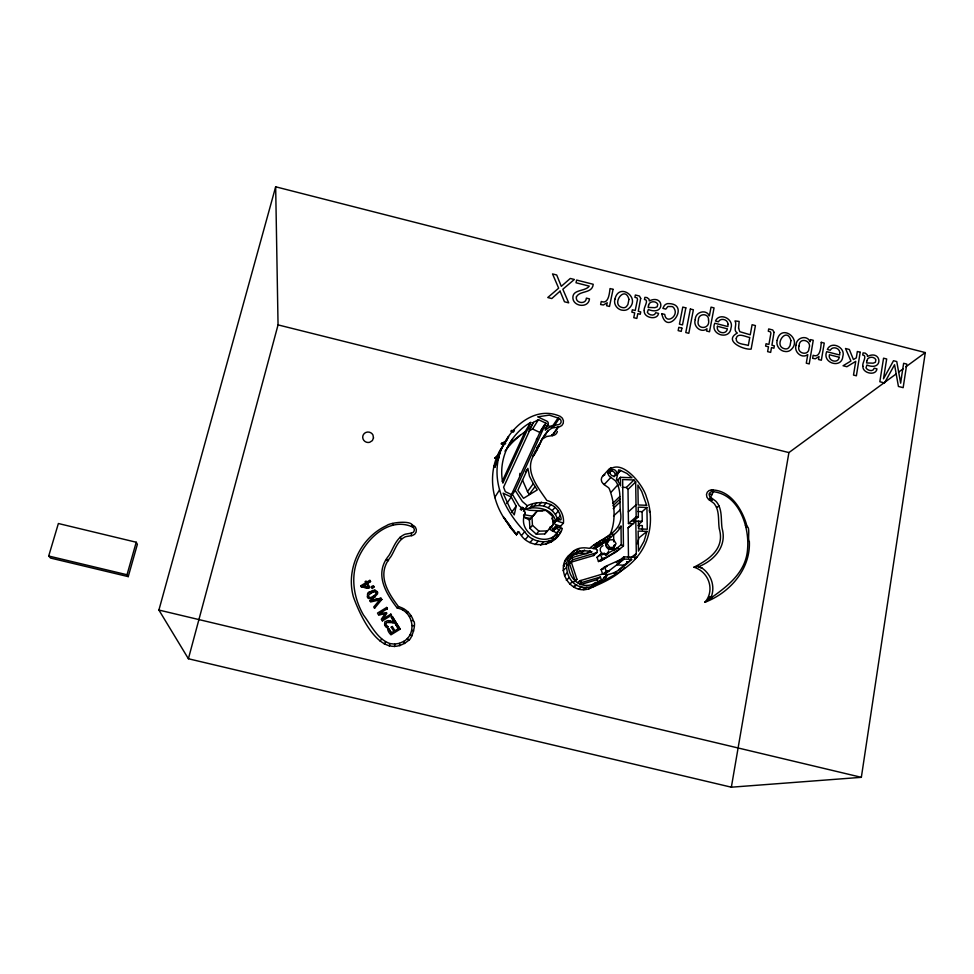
<?xml version="1.0" encoding="UTF-8"?>
<svg xmlns="http://www.w3.org/2000/svg" width="974" height="974" viewBox="0 0 974 974"><rect width="100%" height="100%" fill="white"/><g stroke="black" fill="none" stroke-linecap="round" stroke-linejoin="round"><path stroke-width="1.46" d="M554.413 535.773C562.351 532.133 547.51 531.378 554.036 529.284M556.471 532.863L559.344 529.734L555.679 528.176L555.679 526.325L562.327 528.419C556.3 548.119 528.018 550.627 518.984 531.755L516.427 534.714L513.578 530.416M558.321 535.396C549.178 545.428 531.658 542.993 524.706 531.646C507.357 513.371 493.696 488.461 497.714 462.504C501.513 435.159 531.256 403.212 560.33 416.434A5.868 5.564 32.3 0 1 559.551 426.795L552.794 427.903A9.107 8.656 33.1 0 0 551.576 428.365C542.676 433.345 540.546 444.741 535.408 452.849C522.697 469.419 537.563 486.757 546.84 500.453C556.726 502.937 564.567 512.799 563.435 523.135L558.406 521.455A4.566 4.383 39.9 0 1 557.359 520.554C555.655 519.166 558.406 517.267 559.259 519.227C562.047 521.601 561.109 517.864 560.354 515.648C555.85 501.22 538.914 500.125 527.287 505.737L522.368 501.464L515.209 490.421L545.927 423.179L538.452 419.66L533.362 422.399L529.04 429.376M563.435 523.135L560.561 526.228L555.594 524.56A4.529 4.346 40 0 1 554.547 523.683L554.109 522.161L555.63 521.601M605.791 574.904L605.816 573.321L609.42 570.521L606.254 571.458L602.687 574.246L601.141 569.607L604.696 566.771L620.085 559.831L620.426 562.022L605.816 573.321L603.649 573.966L607.228 571.178M404.685 643.583L403.686 641.416C417.615 633.477 412.915 610.588 397.258 608.093C385.193 592.533 374.065 573.321 388.943 555.484C393.374 548.374 395.882 538.719 403.93 534.738A10.787 10.568 23.3 0 1 405.391 534.166L411.953 533.009A3.385 3.299 22.7 0 0 412.55 526.922C414.437 519.556 390.172 522.393 386.654 525.583C360.514 537.587 345.612 569.157 353.416 596.94C360.587 616.919 381.686 662.88 408.776 640.247C411.905 639.407 418.382 618.088 411.418 620.864M591.888 586.494C560.829 595.017 556.592 541.8 589.501 548.386C601.019 538.074 624.054 532.668 620.548 512.774C619.135 502.499 621.911 490.543 615.897 481.448A8.62 8.182 40.1 0 0 615.044 480.511L609.724 476.554A5.552 5.26 39.2 0 1 607.886 472.767L607.739 471.635C620.426 455.759 643.522 484.979 646.48 497.142C654.017 517.048 650.851 540.789 636.911 557.14C624.444 572.602 605.073 578.653 588.917 588.771C569.072 595.491 553.415 566.028 570.849 553.841M560.367 528.931L560.561 526.228M377.595 593.203C378.667 591.352 373.334 588.539 370.534 591.693C364.41 591.802 369.828 601.579 367.222 596.733M519.58 475.775L519.921 473.315M861.345 777.325L925.3 352.564L275.666 186.801L158.908 610.053L188.396 658.753L731.352 787.199L861.345 777.325L158.908 610.053M399.851 645.75L399.377 643.351L403.686 641.416M609.882 472.341L611.782 469.845A3.324 3.153 39.2 0 1 616.311 471.672A3.324 3.153 39.2 0 1 614.326 475.884A3.324 3.153 39.2 0 1 610.138 473.327L609.882 472.341L607.739 471.635M731.352 787.199L788.916 452.581L896.08 373.992M710.131 596.502L708.232 599.74L711.848 597.269L711.239 596.928A23.997 22.67 51.2 0 0 702.315 568.256L698.589 566.698C714.392 560.464 727.298 546.183 722.038 528.152C720.845 519.592 722.465 509.572 716.815 502.316A10.824 10.142 45.6 0 0 715.744 501.135L710.387 497.142A3.312 3.105 44.8 0 1 709.303 494.049L709.559 493.27A3.312 3.105 44.8 0 1 712.201 491.627C738.28 493.465 749.469 525.85 747.606 548.423C746.303 574.417 723.828 588.88 704.859 602.297A21.696 20.491 51.2 0 0 693.963 567.197C709.486 559.307 725.082 548.508 719.238 528.59C718.008 520.518 719.749 511.009 714.526 504.069A8.62 8.084 45.7 0 0 713.674 503.132L708.354 499.175A5.552 5.187 44.8 0 1 711.385 489.959C729.794 489.727 741.421 508.197 746.327 523.854M646.992 531.39L644.009 541.276L638.445 551.138L638.153 531.061L646.992 531.39L639.017 537.794L637.325 543.821M413.341 620.548C411.138 613.766 405.464 608.446 398.561 606.656C387.104 591.827 376.402 573.844 390.72 556.897C394.994 550.225 397.185 540.96 404.721 537.088A8.632 8.462 23.3 0 1 405.89 536.625L411.43 535.651L411.259 533.107M516.183 506.09L514.26 514.881L510.388 509.171L503.108 493.173L511.265 497.008L516.183 506.09L511.52 512.482M399.377 643.351L394.701 644.094L389.977 643.595L389.308 646.042M188.396 658.753L278.053 324.89L275.666 186.801M394.604 646.59L394.701 644.094M128.239 576.632L127.022 574.757L136.226 542.238L58.379 523.513L48.7 556.02L50.526 558.053L128.239 576.632L137.371 544.356L136.226 542.238M360.709 585.824L365.725 582.805L365.08 581.636L366.066 581.04L366.699 582.208L369.864 580.224L370.558 581.49L367.429 583.377L369.913 587.383L368.622 588.162L361.403 586.945L360.709 585.824L361.427 586.859L368.622 588.162M559.088 519.118L558.711 520.469L557.274 520.408M362.876 586.129L366.48 583.876L368.342 587.03L362.876 586.129L366.443 583.974M367.429 583.377L370.558 581.49M368.342 587.03L362.9 586.031M368.562 593.129L370.534 591.693M374.101 587.188L372.324 588.333C369.256 583.95 376.67 588.369 373.164 585.824M533.362 422.399L503.595 487.195L505.323 491.675L512.981 495.279L519.142 505.689L524.499 510.352L525.169 513.237C515.49 533.74 549.239 550.529 559.307 529.832M370.424 597.537C361.804 597.841 378.996 588.247 371.301 592.935M368.598 596.855L369.864 597.573M372.324 588.333L371.447 586.786M377.583 593.836L374.15 597.5L375.27 596.685M369.852 600.727L380.956 598.231L381.759 599.534L380.956 598.231L369.852 600.727L370.619 601.956L379.75 599.874M500.612 449.964L494.841 467.398L499.528 451.839L508.672 436.863M374.613 590.134L375.367 590.232M374.32 591.486L375.355 591.559L373.675 591.729M368.696 598.511L370.936 598.888L374.174 597.415M372.969 598.146L371.898 598.608M373.371 596.258L376.22 593.811L375.355 591.559M376.305 592.849L375.769 591.827M377.084 591.717L377.486 592.375M574.21 585.824L573.82 587.2L576.803 584.85M379.787 599.789L373.736 606.997L374.576 608.214M517.924 531.524L516.585 534.738C512.507 530.38 510.559 528.261 508.745 524.036M618.904 528.042L621.01 526.179C615.483 537.404 601.835 540.521 593.178 548.532L590.634 547.692M412.014 525.01L411.393 526.484C387.335 516.719 363.521 541.544 356.484 562.838C350.774 580.248 354.499 599.424 363.497 615.044C371.179 625.162 377.267 639.102 389.977 643.595M556.848 526.216L553.147 531.39M378.545 614.777L384.998 613.876L378.545 614.777L377.51 613.084L386.678 607.447L387.384 608.738L386.678 607.447M511.058 495.486L539.876 432.456L545.927 423.179M548.045 424.177L545.294 430.228L550.493 426.32A11.432 10.86 33.1 0 1 552.014 425.735L558.82 424.591A3.494 3.324 32.3 0 0 559.283 418.418L549.324 415.131L537.685 416.823L546.852 421.145A2.35 2.228 31.6 0 1 548.045 424.177L545.002 428.803M502.207 481.412L525.071 431.713L530.769 422.412C509.865 433.978 497.787 459.643 502.864 483.092L530.769 422.412M628.498 557.98L628.096 527.786L635.827 521.163L636.29 553.549L634.561 557.238L623.884 556.86L616.384 562.741M385.034 613.79L381.321 619.257L382.38 620.828M386.349 612.646L379.519 613.535L387.421 608.653M385.302 621.729C384.56 620.499 384.426 627.037 384.998 625.612M388.48 560.513L386.861 559.453M614.119 547.412L616.055 543.553L613.62 539.791L609.225 539.876L605.828 544.977L608.263 548.739L612.634 548.642L614.119 547.412L609.736 547.498L608.263 548.739M390.817 614.119L391.475 615.337L390.817 614.119L382.916 619.001L386.848 613.291L386.386 612.561M605.828 544.977L609.225 539.876M612.634 548.642L614.57 544.807A4.48 4.273 45.2 0 1 610.868 549.251A4.48 4.273 45.2 0 1 605.95 545.744A4.48 4.273 45.2 0 1 608.799 540.692M390.27 620.962C382.916 619.598 398.476 622.69 392.364 621.461M385.972 626.781L387.007 627.621L385.473 626.136M394.129 621.936L391.39 617.37L394.178 621.862M392.437 616.725L395.894 622.435L392.437 616.725L391.353 617.443M711.093 497.641L709.535 500.015M388.297 626.684L387.007 627.621M510.461 527.689L503.448 517.182C489.934 495.705 487.852 466.022 503.521 445.094M400.156 629.155L390.976 634.841C386.033 630.227 387.153 624.078 391.341 632.881L393.849 631.347L391.244 627.146L392.327 626.489L394.884 630.762L398.317 628.607L395.529 624.103L396.601 623.445L400.156 629.155L396.564 623.518M403.455 608.64L402.639 610.15M385.534 641.903L384.328 644.131M391.207 627.219L392.279 626.562M391.304 632.954L388.516 628.449M505.262 444.047L501.281 443.827L506.529 440.711M498.7 457.658L494.719 458.352L500.319 453.287M513.517 432.115L511.131 431.141L514.394 429.96M506.48 439.968L508.379 436.681M398.317 628.607L395.481 624.176M493.988 466.388L495.766 463.356M496.837 461.542L498.651 458.425M506.979 448.296L512.263 439.359M521.236 510.315L522.794 507.746L522.186 507.211L520.201 509.378M523.403 511.301L527.287 505.737M600.946 582.452L604.075 577.375L607.703 574.599C617.151 573.004 624.858 565.736 631.651 559.332L624.224 559.076L616.7 564.908L623.969 565.163L631.651 559.332M604.55 579.725L607.703 574.599M604.063 483.664L603.71 484.346L608.287 487.524A8.437 8.023 40.3 0 1 609.127 488.437C614.862 502.377 616.298 521.407 609.773 535.14M528.845 431.032L532.583 429.01L538.452 419.66M499.504 489.995L494.804 497.312A4.663 0.828 -15.6 0 0 495.328 497.714M540.789 430.471L544.576 424.64M548.24 430.471L540.826 440.942M536.771 447.918L541.544 440.796M537.149 447.894L540.314 443.17M535.018 451.692L538.963 445.824M552.55 426.149L558.078 417.943M533.155 455.333L537.076 449.525M533.082 456.307L535.408 452.849M553.731 426.612L559.283 418.418M525.449 471.915L527.068 469.553M541.994 439.189A4.602 1.388 49.2 0 0 542.542 438.994L545.805 436.924A8.912 8.486 33.2 0 1 546.986 436.474L552.161 435.585L558.065 427.002M558.54 426.941L552.161 435.585M512.117 494.877L515.209 490.421M506.711 503.582L511.265 497.008M593.178 548.532L594.384 547.863L597.537 550.188A2.715 2.593 45.4 0 0 597.099 552.148L593.75 555.533L569.595 562.631L568.901 560.561L572.091 557.615L591.985 551.783C551.893 542.555 568.609 603.734 601.36 579.834L600.374 577.01L580.431 582.927L579.737 580.808L604.635 573.43L606.254 575.001L605.633 577.132L604.075 577.375M413.341 525.522L413.39 525.436A5.564 5.43 22.7 0 1 412.404 535.505L411.43 535.651M555.058 538.829L558.139 534.446M503.193 444.984L506.833 439.822M504.97 451.157L513.529 440.394L525.071 431.713M380.018 641.014L381.686 639.114M535.091 486.562L529.235 494.439L527.494 491.602L533.302 483.652L529.43 476.152L527.884 468.36L517.851 490.348L523.537 498.311L537.246 489.922L533.302 483.652M523.513 515.38L525.169 513.237M532.449 504.715L529.905 507.99L524.779 509.012L522.794 507.746M555.704 521.358C552.855 509.475 540.375 507.235 529.905 507.99L534.056 506.176L536.65 502.876M711.337 499.881L712.031 498.98L710.837 498.152L712.286 499.869L711.337 499.881L712.286 499.869M534.056 506.176L538.829 505.482L541.471 502.17M533.375 515.234L529.381 519.97L529.905 528.383L536.26 534.166L544.722 533.947L553.049 524.791L552.526 516.281L546.11 510.449L537.587 510.668L531.926 516.804L532.461 525.303L529.905 528.383M524.73 514.796L532.79 516.269L535.371 513.067M710.679 596.697L708.232 599.74L712.055 597.78M537.587 510.668L532.79 516.269M536.357 439.371L537.392 438.093M538.829 505.482L543.662 506.03L546.353 502.73M521.845 535.128L524.706 531.646M374.54 608.3L381.759 599.534M397.258 608.093L398.561 606.656M543.662 506.03L548.24 507.783L550.98 504.508M570.204 583.438L569.62 584.193L572.517 581.782M525.412 539.389L528.322 535.956M560.354 515.648L557.518 518.813L555.399 514.406L552.246 510.644L555.022 507.393M536.26 534.166L538.89 531.147L547.437 530.927L544.722 533.947M529.941 542.628L532.9 539.243M555.399 514.406L558.224 511.192M554.109 522.161L557.554 518.424M554.023 522.441L557.846 518.351M554.023 522.746L556.836 519.617M509.548 445.021L520.116 435.244M556.909 519.921L554.096 523.038L551.783 518.205M535.116 544.624L538.147 541.252M553.049 524.791L549.251 528.992L552.879 531.22L555.679 528.176M552.514 529.844L555.947 526.179M552.441 530.136L555.229 527.08M552.441 530.44L555.229 527.384M552.514 530.733L555.314 527.689M602.589 476.189L608.981 469.212M552.672 531L555.46 527.957M540.594 545.221L543.687 541.873M545.976 544.405L549.129 541.045M554.669 535.749L556.544 533.764M604.233 484.468L610.905 477.394M559.782 532.717L561.426 530.976M550.919 542.226L554.121 538.841M616.518 474.91L620.694 470.503L626.927 473.449L631.98 477.771L620.438 477.297L617.297 480.535M610.954 537.003L605.767 541.605L594.883 548.618L601.895 542.421M406.475 612.914L407.789 611.648M623.969 565.163L618.782 569.96M624.906 567.513C615.008 577.679 601.725 583.243 588.917 588.771A4.444 1.071 73 0 1 588.637 588.82M617.942 484.748L611.355 491.931M626.319 487.487L633.952 479.999L635.681 481.96L636.18 516.817L628.449 523.549L628.011 489.411L626.319 487.487L622.167 487.329M612.889 503.241L619.756 496.545M628.011 489.411L635.681 481.96M613.036 505.774L619.914 499.126M613.182 508.586L620.061 502M572.87 552.38L574.733 550.639M567.964 557.992L565.237 560.537A4.444 1.084 27.1 0 0 565.346 561.207M613.547 516.013L620.438 509.585M576.523 551.223L579.347 548.581M570.374 557.347L572.505 555.375M570.447 557.396L575.951 552.526M704.859 602.297C729.733 592.91 750.686 569.169 749.347 541.483C747.18 539.34 751.1 525.047 745.816 526.593M566.284 562.789L563.569 565.285A4.444 0.937 11.9 0 0 564.591 566.308M572.724 555.521L576.778 553.707L580.054 550.7M567.209 564.969L571.397 562.436L576.949 579.311L573.698 582.026M569.595 562.631L572.785 559.721L597.208 552.538M576.778 553.707L581.198 553.037L584.522 550.018M565.906 567.915L563.203 570.362A4.444 0.718 -3.1 0 0 563.374 570.727M628.303 511.861L636.01 504.885M709.157 499.747L713.394 491.76A2.204 0.609 -85.1 0 0 712.785 490.117M593.787 545.659L597.025 542.774M596.332 544.417L600.69 540.533M590.086 550.627L586.701 553.646L581.198 553.037M604.489 538.805L606.619 536.918M594.384 547.863L597.878 544.758M607.033 537.149L609.176 535.25L610.467 537.076L603.515 543.175M594.043 548.861L600.021 543.565M566.88 573.016L564.518 575.622M598.097 546.645L604.939 540.607L603.722 538.732L603.539 541.41L602.322 539.523M600.958 544.843L607.861 538.78M637.824 511.496L642.11 511.667L646.919 507.478L647.272 529.223L638.542 528.894L638.433 521.26M633.66 520.98L638.36 516.902L638.226 507.137L646.919 507.478M569.145 577.752L566.296 580.224L566.868 579.956M631.566 525.193L628.096 527.786M597.05 557.311L600.544 554.34L604.282 553.329L605.365 554.803L617.479 547.765L619.659 549.068L601.019 560.768L598.462 561.523L597.05 557.311L600.824 554.267M494.719 458.352L498.871 454.858M642.11 511.667L642.256 521.309L639.114 523.951L639.163 526.788M602.516 554.827L604.282 553.329M598.462 561.523L601.969 558.601L604.562 557.834M614.716 550.042L621.229 544.661L621.01 526.179M551.893 538.257L553.731 536.747M577.545 582.61L579.737 580.808M633.952 479.999L622.642 479.537L623.445 545.976L615.958 552.088L601.019 560.768M605.524 567.416L607.313 565.991M581.685 586.725L578.812 589.002A4.444 0.706 -76.6 0 1 578.495 588.783M586.823 587.285L583.913 589.562A4.444 0.925 88.3 0 1 583.195 588.759M620.414 560.927L624.212 557.968L623.884 556.86M614.253 573.491L616.518 571.726M579.956 584.753L596.867 579.737L600.374 577.01M592.095 585.057L595.552 582.379M597.659 582.221L599.996 580.431M630.738 557.798L636.29 553.549M593.495 586.701L596.514 584.4M634.476 558.979L636.911 557.14M617.175 473.157L620.694 470.503L618.66 469.858L616.518 479.001A10.811 10.264 40.1 0 1 617.589 480.182L620.535 485.843L620.438 477.297M392.291 523.476L393.082 525.083M898.515 372.214L903.385 368.635M905.82 366.845L925.3 352.564M610.868 467.849L609.407 468.871L610.844 470.564M557.067 520.189L558.93 518.85M716.596 507.344L719.202 506.09M693.963 567.197L698.346 566.418M395.931 622.362L394.616 623.226L392.802 622.751M382.344 620.913L391.524 615.251M709.888 500.271L711.665 499.467L710.545 498.651M409.47 616.579L411.15 615.738M605.402 555.679L607.8 554.291M373.407 596.173L371.021 597.464M501.281 443.827L504.909 442.026M385.826 621.351L387.993 620.621M601.141 569.607L603.746 568.84M576.949 579.311L574.867 579.932L569.315 563.045M745.414 525.327L746.839 525.083L747.204 526.617M495.121 457.67L499.102 456.964M511.131 431.141L513.968 430.691M698.163 566.527L702.315 568.256M412.197 625.515L414.218 625.758M636.18 516.817L638.36 516.902M631.505 520.895L642.256 521.309M628.449 523.549L633.782 523.744M638.019 525.436L642.329 525.595L642.39 530.112M556.239 528.432L557.481 527.774L557.116 526.386M501.683 443.109L505.676 443.328M607.886 472.767L610.101 472.914M392.839 622.678L386.702 622.483L385.826 624.371L387.774 626.526M48.7 556.02L127.022 574.757M386.422 559.867L388.443 560.574M709.328 493.94L712.177 494.646M278.053 324.89L788.916 452.581M411.746 630.202L413.707 631.018M524 516.975L525.704 517.511A29.086 27.917 35.2 0 0 530.806 518.412L529.381 519.97L524.024 517.145M594.091 544.576L596.66 545.428M542.628 510.9L529.613 510.279L524.779 509.012M411.393 526.484L412.55 526.922M511.545 430.398L513.943 431.385M547.583 425.394L551.759 427.318M532.583 429.01L539.876 432.456M616.408 479.403L618.441 480.535M553.743 529.199L550.213 526.703L550.273 527.871M410.091 634.61L411.856 635.949M621.229 544.661L623.445 545.976M710.253 499.126L711.069 499.699M603.868 484.2L603.076 483.64A5.43 5.162 39.4 0 1 604.891 474.788M548.24 507.783L552.246 510.644M532.461 525.303L538.89 531.147M407.339 638.433L408.776 640.247M512.592 529.686L503.85 517.304M515.088 532.924L503.448 517.182M400.192 537.088L401.471 539.146M611.66 533.472L613.011 535.262M557.286 518.558L557.992 519.519M607.289 543.723L609.736 547.498M527.494 491.602L522.429 479.853M610.783 467.873L611.782 469.845M596.867 579.737L597.829 582.525M600.544 554.34L601.969 558.601M604.696 566.771L606.254 571.458M580.881 580.467L581.588 582.586M572.091 557.615L572.785 559.721M593.75 555.533L593.629 555.143A2.679 2.569 45.6 0 1 593.604 554.462M516.086 533.302L516.427 534.714M515.879 533.448L516.11 534.397M649.232 510.096L649.695 512.324M624.212 557.968L624.224 559.076M613.62 534.215L613.705 541.763M613.754 546.28L613.803 550.809M551.625 434.757A4.59 1.011 82.1 0 0 552.611 435.524L553.609 435.378A5.734 5.454 32.4 0 0 557.372 431.421M545.33 435.11A11.164 10.629 33.2 0 1 545.83 434.952M568.268 557.542A4.444 1.157 42.4 0 1 568.086 556.422L571.945 553.256A4.432 1.157 57.9 0 0 571.799 553.841M576.571 554.535A4.42 1.071 73.3 0 1 576.462 553.999M627.073 561.864A4.42 1.242 39.5 0 1 626.611 561.572M608.665 550.834A4.395 4.2 45.4 0 1 604.72 554.109M603.6 553.987A4.395 4.2 45.4 0 1 603.064 545.671M609.103 472.487A3.312 3.141 39.3 0 1 613.912 471.964A3.312 3.141 39.3 0 1 614.07 476.785M711.385 489.946A2.216 0.657 89.1 0 1 712.201 491.627M717.436 326.302C715.659 332.609 726.227 335.665 727.383 328.835L717.436 326.302M839.758 352.551L839.722 354.999L826.707 351.687C821.825 363.083 841.804 369.207 842.827 356.399C845.797 347.462 831.333 340.352 827.34 349.471L830.274 350.226C832.344 345.855 839.673 347.864 839.758 352.551M373.48 437.959L372.372 440.589L369.67 442.306A5.43 5.223 13.4 0 1 363.034 438.97A5.43 5.223 13.4 0 1 365.981 432.419A5.43 5.223 13.4 0 1 372.969 435.001L373.48 437.959M661.796 313.677C666.886 338.441 692.258 302.877 667.58 303.62A6.428 5.917 33.2 0 0 664.317 305.641L662.856 308.368L665.79 309.111L667.908 306.506L672.218 306.567A3.859 3.555 33.3 0 1 674.349 308.843C678.756 316.294 665.924 324.61 664.731 314.419L661.796 313.677M727.98 324.123L727.895 326.57L714.77 323.222C709.681 334.727 729.818 340.717 731.011 327.982C734.153 318.924 719.543 311.948 715.452 321.018L718.41 321.773C720.541 317.451 727.931 319.375 727.98 324.123M576.413 296.863C574.94 303.279 586.141 304.911 586.372 298.105L589.477 298.896C588.661 308.113 574.222 306.907 572.956 298.75C571.677 288.888 585.204 291.896 589.246 286.125L576.024 282.764L576.62 280.062L593.215 284.286C592.289 293.892 579.92 290.191 576.413 296.863M738.572 328.141L739.777 331.684L750.26 334.8L752.098 324.719L755.422 325.572L751.137 349.106C743.576 350.056 723.025 340.815 737.33 333.047C732.558 330.369 737.501 324.464 734.968 320.921L739.144 321.42L738.572 328.141M790.937 340.583L790.036 345.733L788.709 347.73A4.286 3.908 39 0 1 785.653 348.936C772.053 347.28 786.542 325.036 790.937 340.583M774.038 332.341L771.932 345.234L774.354 345.843L773.928 348.205L771.505 347.584L770.653 352.393L767.609 351.626L768.474 346.817L765.613 346.087L766.039 343.737L768.9 344.455L770.897 333.266L770.483 331.903L768.291 331.209L768.693 328.944L772.735 329.967L774.038 332.341M799.13 345.831C796.099 353.55 808.797 356.557 809.017 348.339C812.353 340.413 799.094 336.639 799.13 345.831M862.94 366.285C862.124 373.115 875.882 376.414 876.977 368.903L874.202 368.196C873.313 372.165 867.371 370.68 865.983 367.868L866.909 365.043C883.881 371.812 881.677 349.191 867.469 356.447L867.213 354.743L865.156 353.112L863.061 352.88L862.721 355.011C867.931 355.388 861.552 363.667 862.94 366.285M640.709 298.409L638.287 311.29L640.734 311.911L640.247 314.273L637.812 313.652L636.826 318.449L633.757 317.67L634.731 312.873L631.846 312.143L632.333 309.781L635.218 310.511L637.507 299.335L637.106 297.971L634.902 297.277L635.365 295.012L639.443 296.035L640.709 298.409M628.961 299.395L627.901 304.545L626.489 306.53A4.286 3.969 30.8 0 1 623.348 307.723C609.554 306.006 624.882 283.824 628.961 299.395M736.259 338.355C735.382 344.662 744.696 343.895 748.3 345.514L749.773 337.454C746.181 337.162 737.561 332.049 736.259 338.355M644.264 310.743C643.303 317.694 657.243 320.848 658.57 313.409L655.745 312.691C654.698 316.623 648.745 315.211 647.333 312.337L648.38 309.513C665.449 316.44 664.183 293.734 649.281 300.929L649.074 299.225L647.016 297.594L644.873 297.35L644.447 299.468C649.755 299.846 642.962 308.125 644.264 310.743M777.142 340.425C775.681 345.855 780.15 351.395 785.677 351.541A7.731 7.049 39 0 0 790.413 350.226C803.587 339.646 780.758 322.589 777.142 340.425M708.536 320.056C710.521 329.942 695.424 329.809 698.395 320.142C698.09 313.068 709.133 312.861 708.536 320.056M796.05 345.198C793.676 351.833 801.87 359.175 807.763 354.609L806.289 363.18L809.211 363.923L813.253 340.291L810.502 339.585L810.125 341.777C807.117 334.374 796.001 337.588 796.05 345.198M695.253 319.618C692.818 326.302 701.207 333.668 707.002 328.737L706.576 331.026L709.51 331.769L714.052 307.906L711.044 307.139L709.376 315.856C706.065 308.648 695.156 312.033 695.253 319.618M614.911 299.188C613.243 304.631 617.76 310.219 623.299 310.316A7.743 7.171 30.8 0 0 628.157 309.026C641.903 298.409 618.928 281.413 614.911 299.188M901.498 377.182L900.658 383.184L896.762 361.549L893.523 360.721L883.479 378.825L886.681 358.98L883.552 358.188L879.839 381.747L884.514 382.928L894.558 364.751L898.43 386.459L903.154 387.664L906.77 364.093L903.641 363.29L901.498 377.182M866.957 360.611L866.58 362.937L873.118 363.168L875.383 362.328L875.894 359.808C874.409 356.143 867.517 356.411 866.957 360.611M860.2 352.235L856.377 375.794L853.504 375.075L855.732 361.366L846.881 366.723L843.07 365.749L850.923 361.037L845.517 348.497L849.316 349.471L853.431 359.516L856.292 357.933L857.339 351.517L860.2 352.235M821.265 342.324C820.826 346.659 820.546 358.359 813.144 355.291L812.633 358.347L815.311 358.785L819.012 356.545L818.501 359.516L821.35 360.234L824.248 343.091L821.265 342.324M681.885 328.104L681.24 331.391L678.16 330.612L678.805 327.325L681.885 328.104M685.842 307.857L682.506 324.914L679.438 324.135L682.774 307.078L685.842 307.857M690.359 309.014L685.793 332.536L688.813 333.303L693.378 309.781L690.359 309.014M648.599 305.093L648.124 307.407L654.82 307.674L657.17 306.834L657.791 304.326C656.269 300.601 649.341 300.929 648.599 305.093M613.072 289.339L609.493 306.457L606.595 305.726L607.228 302.768L603.356 304.984L600.617 304.533L601.262 301.49C608.665 304.594 609.432 293.04 610.041 288.56L613.072 289.339M839.259 357.263C838.188 364.142 827.717 360.989 829.398 354.755L839.259 357.263M560.074 291.141L551.783 298.555L547.753 297.533L558.65 288.182L552.538 273.925L556.714 274.997L561.304 286.332L570.289 278.454L574.356 279.477L562.838 289.241L568.694 302.853L564.47 301.77L560.074 291.141M646.651 505.299L638.189 504.97L637.897 485.003L641.756 491.566L646.651 505.299"/></g></svg>
